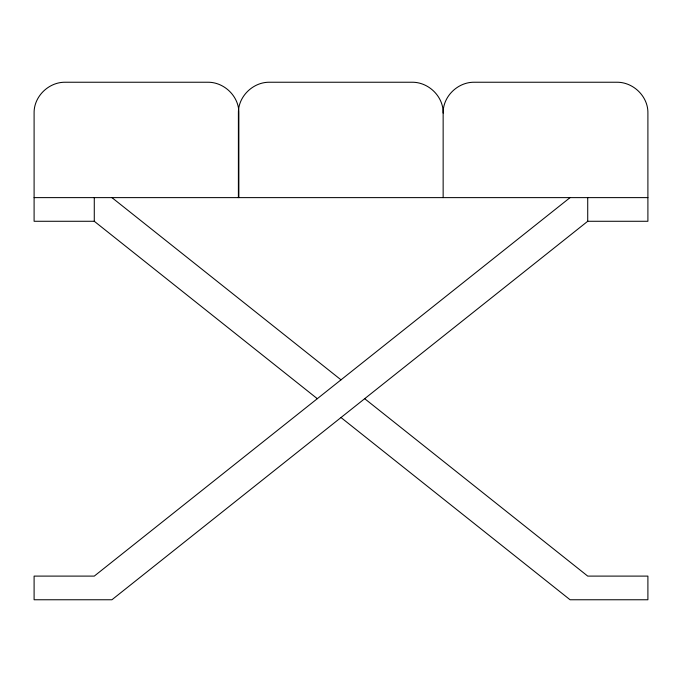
<?xml version="1.0" encoding="UTF-8"?>
<svg xmlns="http://www.w3.org/2000/svg" width="682" height="682" viewBox="0 0 682 682"><rect width="100%" height="100%" fill="white"/><g stroke="black" fill="none" stroke-linecap="round" stroke-linejoin="round"><path stroke-width="1.02" d="M443.147 197.618L443.147 113.059C442.823 96.375 457.946 81.866 474.502 82.241L616.545 82.241C633.101 81.866 648.224 96.375 647.9 113.059L647.9 221.275L587.722 221.275L111.925 599.759L34.1 599.759L34.1 576.102L94.278 576.102L570.075 197.618M34.1 197.618L647.9 197.618M317.309 398.689L94.278 221.275L34.1 221.275L34.1 113.059C33.776 96.375 48.899 81.866 65.455 82.241L207.499 82.241C224.054 81.866 239.177 96.375 238.853 113.059L238.853 197.618M111.925 197.618L341 379.84M364.691 398.689L587.722 576.102L647.9 576.102L647.9 599.759L570.075 599.759L341 417.537M443.147 113.059C443.471 96.375 428.347 81.866 411.792 82.241L269.748 82.241C253.193 81.866 238.078 96.375 238.393 113.059L238.393 197.618M587.722 197.618L587.722 221.275M94.278 197.618L94.278 221.275"/></g></svg>
